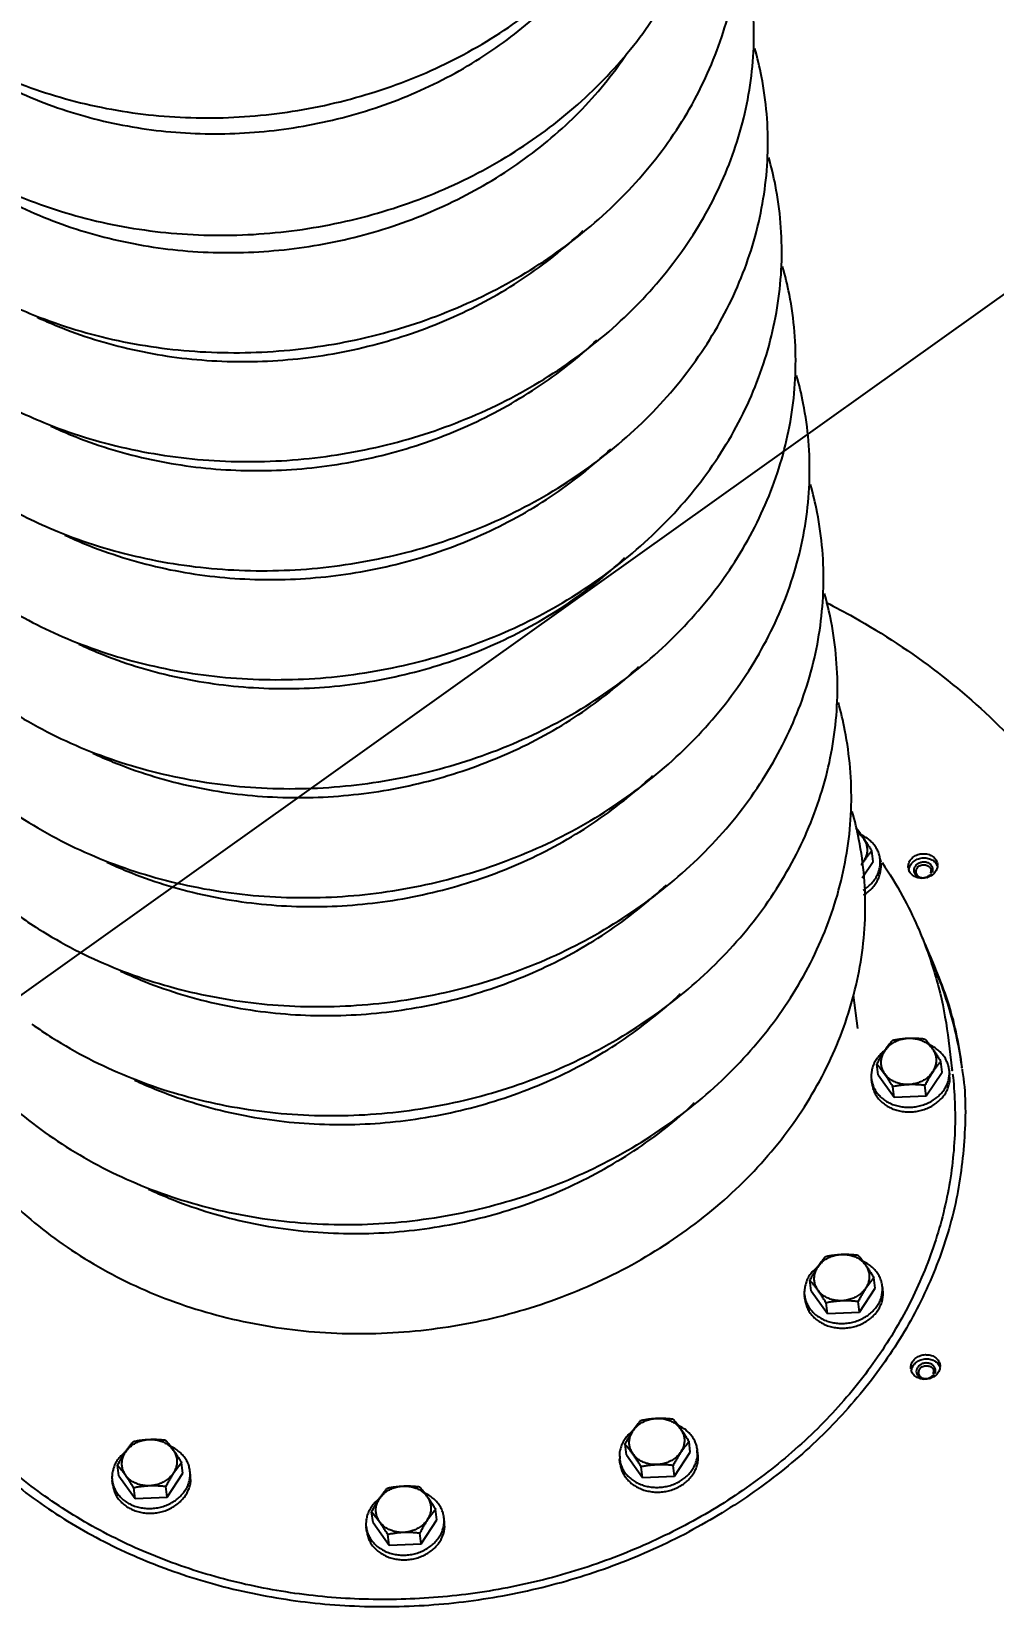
# Model space of a CAD drawing. Header units: feet. Extents: x 2321988 to 2329858, y 6722724 to 6730499.
# Drawn here: x 2326121.504 to 2326122.527, y 6726918.921 to 6726920.598 of the extents above; entities that cross this region are included whole.
import ezdxf

# ---------------------------------------------------------------- set-up
doc = ezdxf.new("R2010")
doc.units = ezdxf.units.FT
doc.header["$MEASUREMENT"] = 0
doc.header["$PDSIZE"] = 5
doc.layers.add('BESS Dimensions', color=3, linetype='Continuous')
doc.layers.add('C-BESS-EQUIPMENT', color=255, linetype='Continuous')
doc.styles.add('TG_DIMS', font='arial.ttf')
doc.dimstyles.new('TG-PROPOSED-ANNO', dxfattribs={"dimtxt": 0.1, "dimasz": 0.1, "dimexe": 0.05, "dimexo": 0.05, "dimgap": 0.02, "dimtad": 0, "dimtih": 1, "dimtoh": 1, "dimdsep": 46, "dimtxsty": 'TG_DIMS', "dimcen": 0, "dimclrd": 256, "dimclre": 256, "dimclrt": 256, "dimaunit": 1, "dimadec": 6, "dimazin": 2, "dimtfac": 1, "dimtofl": 0, "dimtmove": 1, "dimatfit": 3, "dimfxl": 1, "dimtolj": 1, "dimtzin": 0, "dimarcsym": 0})

# ---------------------------------------------------------------- blocks, each defined once
blk = doc.blocks.new('Midpoint Site Plan$0$141KV BREAKER')
at = {"linetype": 'Continuous'}
for p, q in [((32.924, -19.651), (32.701, -19.994)), ((32.924, -19.651), (33.044, -19.716)), ((33.278, -19.651), (32.924, -19.651)), ((33.226, -19.518), (33.28, -19.547)), ((33.278, -19.651), (33.398, -19.716)), ((32.701, -19.994), (32.832, -20.336)), ((32.701, -19.994), (32.821, -20.058)), ((32.754, -20.4), (32.807, -20.428)), ((32.832, -20.336), (32.952, -20.4)), ((30.86, -21.814), (30.913, -21.843)), ((30.557, -21.948), (30.334, -22.29)), ((30.557, -21.948), (30.678, -22.012)), ((30.912, -21.948), (30.557, -21.948)), ((30.912, -21.948), (31.032, -22.012)), ((30.334, -22.29), (30.466, -22.632)), ((30.334, -22.29), (30.455, -22.354)), ((30.388, -22.696), (30.441, -22.724)), ((30.466, -22.632), (30.586, -22.696)), ((29.384, -25.084), (29.161, -25.426)), ((29.384, -25.084), (29.504, -25.148)), ((29.738, -25.084), (29.384, -25.084)), ((29.686, -24.951), (29.74, -24.979)), ((29.738, -25.084), (29.858, -25.148)), ((29.161, -25.426), (29.292, -25.768)), ((29.161, -25.426), (29.281, -25.491)), ((29.214, -25.832), (29.267, -25.861)), ((29.292, -25.768), (29.412, -25.833)), ((30.02, -28.087), (30.073, -28.116)), ((29.717, -28.22), (29.494, -28.563)), ((29.717, -28.22), (29.837, -28.285)), ((30.071, -28.22), (29.717, -28.22)), ((30.071, -28.22), (30.192, -28.285)), ((29.494, -28.563), (29.625, -28.905)), ((29.494, -28.563), (29.614, -28.627)), ((29.548, -28.968), (29.601, -28.997)), ((29.625, -28.905), (29.746, -28.969)), ((31.468, -30.516), (31.245, -30.859)), ((31.468, -30.516), (31.588, -30.581)), ((31.822, -30.516), (31.468, -30.516)), ((31.771, -30.383), (31.824, -30.412)), ((31.822, -30.516), (31.942, -30.581)), ((32.835, -30.845), (32.456, -30.642)), ((31.245, -30.859), (31.376, -31.201)), ((31.245, -30.859), (31.365, -30.923)), ((31.298, -31.265), (31.352, -31.293)), ((31.721, -31.534), (31.341, -31.33)), ((31.376, -31.201), (31.497, -31.265)), ((33.985, -31.806), (34.076, -32.041)), ((33.998, -32.105), (34.031, -32.123)), ((34.076, -32.041), (34.196, -32.106))]:
    blk.add_line(p, q, dxfattribs=at)
for points, start_tangent, end_tangent in [([(22.121, -23.104), (22.395, -21.724), (22.84, -20.372), (23.447, -19.076), (24.205, -17.862), (25.098, -16.755), (26.106, -15.777), (27.211, -14.949), (28.39, -14.287), (29.617, -13.805), (30.869, -13.512), (32.12, -13.415), (33.345, -13.515), (34.517, -13.81), (35.529, -14.248)], (0.132788, 0.991144), (0.883861, -0.46775)), ([(37.987, -18.87), (37.269, -18.56), (36.437, -18.351), (35.569, -18.281), (34.681, -18.351), (33.793, -18.56), (32.922, -18.903), (32.087, -19.373)], (-0.884092, 0.467313), (-0.836917, -0.54733)), ([(31.279, -31.296), (30.672, -30.898), (30.075, -30.361), (29.562, -29.727), (29.142, -29.009), (28.824, -28.219), (28.614, -27.373), (28.515, -26.486), (28.529, -25.574), (28.657, -24.655), (28.895, -23.745), (29.239, -22.862), (29.683, -22.021), (30.219, -21.238), (30.836, -20.527), (31.524, -19.902), (32.269, -19.375), (33.058, -18.954), (33.876, -18.648), (34.709, -18.462), (35.54, -18.399)], (-0.87443, 0.485152), (1, 0)), ([(32.082, -19.377), (31.303, -19.962), (30.588, -20.656), (29.955, -21.442), (29.418, -22.304), (28.987, -23.224), (28.671, -24.183), (28.477, -25.162)], (-0.836497, -0.547972), (-0.132788, -0.991144)), ([(32.087, -19.373), (32.082, -19.377)], (-0.836917, -0.54733), (-0.836496, -0.547972)), ([(33.055, -19.476), (32.993, -19.481), (32.93, -19.496), (32.869, -19.52), (32.811, -19.553), (32.756, -19.594), (32.705, -19.643), (32.661, -19.698), (32.623, -19.758), (32.593, -19.823), (32.571, -19.89), (32.557, -19.959), (32.553, -20.028), (32.557, -20.095), (32.57, -20.16), (32.591, -20.22), (32.621, -20.275), (32.658, -20.324), (32.702, -20.365), (32.752, -20.398), (32.754, -20.4)], (-1, 0), (0.881422, -0.47233)), ([(33.108, -19.505), (33.046, -19.51), (32.984, -19.524), (32.922, -19.548), (32.864, -19.581), (32.809, -19.623), (32.759, -19.671), (32.714, -19.726), (32.677, -19.787), (32.646, -19.851), (32.624, -19.919), (32.611, -19.988), (32.606, -20.056), (32.61, -20.124), (32.623, -20.188), (32.644, -20.249), (32.674, -20.304), (32.711, -20.352), (32.755, -20.394), (32.805, -20.427), (32.807, -20.428)], (-1, 0), (0.881422, -0.47233)), ([(33.226, -19.518), (33.174, -19.496), (33.116, -19.481), (33.055, -19.476)], (-0.881422, 0.47233), (-1, 0)), ([(33.28, -19.547), (33.227, -19.524), (33.169, -19.51), (33.108, -19.505)], (-0.881422, 0.47233), (-1, 0)), ([(32.821, -20.058), (32.856, -20.017), (32.889, -19.977), (32.919, -19.937), (32.948, -19.895), (32.974, -19.853), (32.999, -19.809), (33.022, -19.764), (33.044, -19.716)], (0.668362, 0.743836), (0.406702, 0.913561)), ([(33.044, -19.716), (33.096, -19.719), (33.145, -19.722), (33.192, -19.724), (33.236, -19.724), (33.279, -19.724), (33.319, -19.722), (33.359, -19.719), (33.398, -19.716)], (0.99725, -0.074106), (0.994755, 0.102288)), ([(33.481, -19.897), (33.477, -19.851), (33.464, -19.787), (33.443, -19.726), (33.413, -19.671), (33.376, -19.623), (33.332, -19.581), (33.282, -19.548), (33.28, -19.547)], (-0.036252, 0.999343), (-0.881422, 0.47233)), ([(33.398, -19.716), (33.422, -19.764), (33.443, -19.809), (33.462, -19.853), (33.479, -19.895), (33.494, -19.937), (33.507, -19.977), (33.519, -20.017), (33.529, -20.058)], (0.450928, -0.89256), (0.23179, -0.972766)), ([(32.886, -20.067), (32.898, -20.007), (32.92, -19.95), (32.95, -19.896), (32.987, -19.848), (33.03, -19.806), (33.078, -19.772), (33.129, -19.747), (33.183, -19.731), (33.237, -19.726), (33.289, -19.731), (33.338, -19.747), (33.383, -19.772), (33.422, -19.806), (33.454, -19.848), (33.478, -19.896), (33.493, -19.95), (33.499, -20.007), (33.496, -20.067)], (0.132788, 0.991144), (-0.132788, -0.991144)), ([(32.952, -20.4), (32.942, -20.359), (32.93, -20.319), (32.917, -20.279), (32.902, -20.237), (32.885, -20.195), (32.866, -20.151), (32.845, -20.106), (32.821, -20.058)], (-0.23179, 0.972766), (-0.450928, 0.89256)), ([(33.496, -20.067), (33.483, -20.126), (33.462, -20.183), (33.432, -20.237), (33.395, -20.285), (33.352, -20.327), (33.304, -20.361), (33.252, -20.386), (33.199, -20.402), (33.145, -20.407), (33.093, -20.402), (33.044, -20.386), (32.999, -20.361), (32.96, -20.327), (32.928, -20.285), (32.904, -20.237), (32.889, -20.183), (32.883, -20.126), (32.886, -20.067)], (-0.132788, -0.991144), (0.132788, 0.991144)), ([(33.529, -20.058), (33.507, -20.106), (33.484, -20.151), (33.46, -20.195), (33.433, -20.237), (33.405, -20.279), (33.375, -20.319), (33.342, -20.359), (33.306, -20.4)], (-0.406702, -0.913561), (-0.668362, -0.743836)), ([(37.857, -20.472), (36.852, -20.574), (35.855, -20.877), (34.897, -21.371), (34.015, -22.04), (33.237, -22.86), (32.591, -23.804), (32.098, -24.837), (31.776, -25.926), (31.634, -27.033), (31.678, -28.121), (31.906, -29.151), (32.31, -30.089), (32.876, -30.903), (33.583, -31.567), (34.409, -32.057), (34.75, -32.195)], (-1, 0), (0.941618, -0.336683)), ([(32.807, -20.428), (32.859, -20.451), (32.918, -20.465), (32.979, -20.47)], (0.881422, -0.47233), (1, 0)), ([(33.306, -20.4), (33.267, -20.404), (33.228, -20.406), (33.187, -20.408), (33.145, -20.408), (33.1, -20.408), (33.054, -20.406), (33.005, -20.404), (32.952, -20.4)], (-0.994755, -0.102288), (-0.99725, 0.074106)), ([(32.979, -20.47), (33.041, -20.465), (33.103, -20.451), (33.164, -20.427), (33.199, -20.408)], (1, 0), (0.865643, 0.500661)), ([(39.092, -21.134), (38.088, -21.236), (37.09, -21.539), (36.133, -22.033), (35.251, -22.702), (34.473, -23.523), (33.827, -24.466), (33.334, -25.499), (33.011, -26.588), (32.869, -27.695), (32.913, -28.783), (33.142, -29.813), (33.545, -30.751), (34.111, -31.565), (34.819, -32.229), (35.645, -32.719), (35.986, -32.858)], (-1, 0), (0.941618, -0.336683)), ([(30.689, -21.772), (30.626, -21.777), (30.564, -21.792), (30.503, -21.816), (30.444, -21.849), (30.389, -21.89), (30.339, -21.939), (30.295, -21.994), (30.257, -22.054), (30.227, -22.119), (30.205, -22.186), (30.191, -22.255), (30.186, -22.324), (30.19, -22.391), (30.203, -22.456), (30.225, -22.516), (30.255, -22.571), (30.292, -22.62), (30.336, -22.661), (30.385, -22.694), (30.388, -22.696)], (-1, 0), (0.881422, -0.47233)), ([(30.742, -21.801), (30.68, -21.806), (30.617, -21.82), (30.556, -21.844), (30.498, -21.877), (30.443, -21.919), (30.392, -21.967), (30.348, -22.023), (30.31, -22.083), (30.28, -22.148), (30.258, -22.215), (30.244, -22.284), (30.24, -22.352), (30.244, -22.42), (30.257, -22.484), (30.278, -22.545), (30.308, -22.6), (30.345, -22.648), (30.389, -22.69), (30.439, -22.723), (30.441, -22.724)], (-1, 0), (0.881422, -0.47233)), ([(30.86, -21.814), (30.808, -21.792), (30.75, -21.777), (30.689, -21.772)], (-0.881422, 0.47233), (-1, 0)), ([(30.913, -21.843), (30.861, -21.82), (30.803, -21.806), (30.742, -21.801)], (-0.881422, 0.47233), (-1, 0)), ([(31.115, -22.193), (31.111, -22.148), (31.098, -22.083), (31.076, -22.023), (31.047, -21.967), (31.01, -21.919), (30.966, -21.877), (30.916, -21.844), (30.913, -21.843)], (-0.036252, 0.999343), (-0.881422, 0.47233)), ([(30.455, -22.354), (30.49, -22.313), (30.523, -22.273), (30.553, -22.233), (30.581, -22.191), (30.608, -22.149), (30.632, -22.105), (30.655, -22.06), (30.678, -22.012)], (0.668362, 0.743836), (0.406702, 0.913561)), ([(30.52, -22.363), (30.532, -22.304), (30.554, -22.246), (30.583, -22.192), (30.62, -22.144), (30.664, -22.102), (30.712, -22.068), (30.763, -22.043), (30.817, -22.028), (30.87, -22.022), (30.923, -22.028), (30.972, -22.043), (31.017, -22.068), (31.056, -22.102), (31.088, -22.144), (31.112, -22.192), (31.127, -22.246), (31.133, -22.304), (31.13, -22.363)], (0.132788, 0.991144), (-0.132788, -0.991144)), ([(30.678, -22.012), (30.73, -22.016), (30.779, -22.018), (30.826, -22.02), (30.87, -22.02), (30.913, -22.02), (30.953, -22.018), (30.993, -22.016), (31.032, -22.012)], (0.99725, -0.074106), (0.994755, 0.102288)), ([(31.032, -22.012), (31.056, -22.06), (31.077, -22.105), (31.096, -22.149), (31.113, -22.191), (31.128, -22.233), (31.141, -22.273), (31.153, -22.313), (31.163, -22.354)], (0.450928, -0.89256), (0.23179, -0.972766)), ([(36.041, -22.081), (35.795, -22.228), (34.997, -22.833), (34.293, -23.576), (33.708, -24.43), (33.263, -25.365), (32.971, -26.351), (32.844, -27.352), (32.884, -28.336), (32.893, -28.397)], (-0.870889, -0.49148), (0.1395, -0.990222)), ([(38.62, -22.09), (38.326, -22.201), (37.369, -22.696), (36.486, -23.364), (35.708, -24.185), (35.062, -25.128), (34.569, -26.161), (34.247, -27.25), (34.105, -28.357), (34.149, -29.445), (34.377, -30.475), (34.781, -31.413), (35.347, -32.228), (36.054, -32.891), (36.88, -33.382), (37.221, -33.52)], (-0.945207, -0.326473), (0.941618, -0.336683)), ([(30.586, -22.696), (30.576, -22.655), (30.564, -22.615), (30.551, -22.575), (30.536, -22.533), (30.519, -22.491), (30.5, -22.447), (30.478, -22.402), (30.455, -22.354)], (-0.23179, 0.972766), (-0.450928, 0.89256)), ([(31.13, -22.363), (31.117, -22.422), (31.096, -22.479), (31.066, -22.533), (31.029, -22.581), (30.986, -22.623), (30.938, -22.657), (30.886, -22.682), (30.833, -22.698), (30.779, -22.703), (30.727, -22.698), (30.678, -22.682), (30.633, -22.657), (30.594, -22.623), (30.562, -22.581), (30.538, -22.533), (30.523, -22.479), (30.516, -22.422), (30.52, -22.363)], (-0.132788, -0.991144), (0.132788, 0.991144)), ([(31.163, -22.354), (31.141, -22.402), (31.118, -22.447), (31.093, -22.491), (31.067, -22.533), (31.039, -22.575), (31.008, -22.615), (30.976, -22.655), (30.94, -22.696)], (-0.406702, -0.913561), (-0.668362, -0.743836)), ([(30.441, -22.724), (30.493, -22.747), (30.552, -22.761), (30.613, -22.766)], (0.881422, -0.47233), (1, 0)), ([(30.94, -22.696), (30.901, -22.7), (30.861, -22.702), (30.821, -22.704), (30.778, -22.704), (30.734, -22.704), (30.688, -22.702), (30.639, -22.7), (30.586, -22.696)], (-0.994755, -0.102288), (-0.99725, 0.074106)), ([(30.613, -22.766), (30.675, -22.761), (30.737, -22.747), (30.798, -22.723), (30.833, -22.704)], (1, 0), (0.865643, 0.500661)), ([(37.276, -22.743), (37.031, -22.89), (36.232, -23.496), (35.529, -24.238), (34.944, -25.092), (34.499, -26.027), (34.207, -27.013), (34.079, -28.015), (34.12, -28.998), (34.128, -29.06)], (-0.870889, -0.49148), (0.1395, -0.990222)), ([(39.856, -22.752), (39.561, -22.863), (38.604, -23.358), (37.722, -24.027), (36.944, -24.847), (36.298, -25.79), (35.805, -26.823), (35.482, -27.913), (35.341, -29.02), (35.385, -30.107), (35.613, -31.137), (36.017, -32.075), (36.582, -32.89), (37.29, -33.553), (38.116, -34.044), (38.457, -34.182)], (-0.945207, -0.326473), (0.941618, -0.336683)), ([(26.026, -31.929), (25.025, -31.265), (24.143, -30.436), (23.396, -29.457), (22.8, -28.349), (22.368, -27.134), (22.108, -25.837), (22.025, -24.484), (22.119, -23.121)], (-0.877255, 0.480024), (0.13125, 0.991349)), ([(38.512, -23.406), (38.267, -23.552), (37.468, -24.158), (36.764, -24.9), (36.18, -25.754), (35.734, -26.689), (35.443, -27.675), (35.315, -28.677), (35.356, -29.661), (35.364, -29.722)], (-0.870889, -0.49148), (0.1395, -0.990222)), ([(41.091, -23.414), (40.797, -23.525), (39.84, -24.02), (38.957, -24.689), (38.18, -25.509), (37.533, -26.452), (37.041, -27.486), (36.718, -28.575), (36.576, -29.682), (36.62, -30.769), (36.848, -31.799), (37.252, -32.737), (37.818, -33.552), (38.525, -34.215), (39.351, -34.706), (39.692, -34.844)], (-0.945189, -0.326525), (0.941618, -0.336683)), ([(39.748, -24.068), (39.502, -24.214), (38.703, -24.82), (38, -25.562), (37.415, -26.416), (36.97, -27.351), (36.678, -28.337), (36.551, -29.339), (36.591, -30.323), (36.599, -30.384)], (-0.870889, -0.49148), (0.1395, -0.990222)), ([(42.294, -24.088), (42.033, -24.187), (41.075, -24.682), (40.193, -25.351), (39.415, -26.171), (38.769, -27.114), (38.276, -28.148), (37.953, -29.237), (37.812, -30.344), (37.856, -31.431), (38.084, -32.462), (38.488, -33.4), (39.053, -34.214), (39.761, -34.877), (40.587, -35.368), (40.928, -35.506)], (-0.943142, -0.332391), (0.941618, -0.336683)), ([(40.983, -24.73), (40.738, -24.877), (39.939, -25.482), (39.235, -26.224), (38.651, -27.078), (38.205, -28.014), (37.914, -28.999), (37.786, -30.001), (37.827, -30.985), (37.835, -31.046)], (-0.870889, -0.49148), (0.1395, -0.990222)), ([(29.515, -24.909), (29.453, -24.914), (29.39, -24.928), (29.329, -24.952), (29.271, -24.985), (29.216, -25.027), (29.166, -25.075), (29.121, -25.13), (29.083, -25.191), (29.053, -25.255), (29.031, -25.323), (29.017, -25.391), (29.013, -25.46), (29.017, -25.527), (29.03, -25.592), (29.051, -25.653), (29.081, -25.708), (29.118, -25.756), (29.162, -25.798), (29.212, -25.831), (29.214, -25.832)], (-1, 0), (0.881422, -0.47233)), ([(29.568, -24.937), (29.506, -24.942), (29.444, -24.957), (29.383, -24.981), (29.324, -25.014), (29.269, -25.055), (29.219, -25.104), (29.174, -25.159), (29.137, -25.219), (29.106, -25.284), (29.084, -25.351), (29.071, -25.42), (29.066, -25.489), (29.07, -25.556), (29.083, -25.621), (29.104, -25.681), (29.134, -25.736), (29.171, -25.785), (29.215, -25.826), (29.265, -25.859), (29.267, -25.861)], (-1, 0), (0.881422, -0.47233)), ([(29.686, -24.951), (29.634, -24.928), (29.576, -24.914), (29.515, -24.909)], (-0.881422, 0.47233), (-1, 0)), ([(29.74, -24.979), (29.688, -24.957), (29.629, -24.942), (29.568, -24.937)], (-0.881422, 0.47233), (-1, 0)), ([(43.171, -24.89), (42.311, -25.344), (41.428, -26.013), (40.651, -26.833), (40.004, -27.776), (39.512, -28.81), (39.189, -29.899), (39.047, -31.006), (39.091, -32.093), (39.319, -33.124), (39.723, -34.062), (40.289, -34.876), (40.996, -35.539), (41.823, -36.03), (42.163, -36.168)], (-0.919034, -0.394178), (0.941618, -0.336683)), ([(29.941, -25.33), (29.937, -25.284), (29.924, -25.219), (29.903, -25.159), (29.873, -25.104), (29.836, -25.055), (29.792, -25.014), (29.742, -24.981), (29.74, -24.979)], (-0.036252, 0.999343), (-0.881422, 0.47233)), ([(31.259, -31.429), (31.245, -31.422), (30.536, -30.951), (29.91, -30.363), (29.38, -29.668), (28.958, -28.883), (28.652, -28.021), (28.467, -27.101), (28.409, -26.142), (28.477, -25.162)], (-0.878966, 0.476884), (0.132788, 0.991144)), ([(29.281, -25.491), (29.317, -25.45), (29.349, -25.41), (29.379, -25.369), (29.408, -25.328), (29.434, -25.285), (29.459, -25.242), (29.482, -25.196), (29.504, -25.148)], (0.668362, 0.743836), (0.406702, 0.913561)), ([(29.346, -25.499), (29.359, -25.44), (29.38, -25.383), (29.41, -25.329), (29.447, -25.28), (29.49, -25.238), (29.538, -25.204), (29.59, -25.179), (29.643, -25.164), (29.697, -25.159), (29.749, -25.164), (29.798, -25.179), (29.843, -25.204), (29.882, -25.238), (29.914, -25.28), (29.938, -25.329), (29.953, -25.383), (29.959, -25.44), (29.956, -25.499)], (0.132788, 0.991144), (-0.132788, -0.991144)), ([(29.504, -25.148), (29.557, -25.152), (29.606, -25.155), (29.652, -25.156), (29.696, -25.157), (29.739, -25.156), (29.779, -25.155), (29.819, -25.152), (29.858, -25.148)], (0.99725, -0.074106), (0.994755, 0.102288)), ([(29.858, -25.148), (29.882, -25.196), (29.903, -25.242), (29.922, -25.285), (29.939, -25.328), (29.954, -25.369), (29.967, -25.41), (29.979, -25.45), (29.989, -25.491)], (0.450928, -0.89256), (0.23179, -0.972766)), ([(29.412, -25.833), (29.402, -25.792), (29.39, -25.752), (29.377, -25.711), (29.362, -25.67), (29.345, -25.627), (29.326, -25.584), (29.305, -25.539), (29.281, -25.491)], (-0.23179, 0.972766), (-0.450928, 0.89256)), ([(29.956, -25.499), (29.944, -25.558), (29.922, -25.615), (29.892, -25.669), (29.855, -25.718), (29.812, -25.76), (29.764, -25.794), (29.713, -25.819), (29.659, -25.834), (29.606, -25.839), (29.553, -25.834), (29.504, -25.819), (29.459, -25.794), (29.42, -25.76), (29.388, -25.718), (29.364, -25.669), (29.349, -25.615), (29.343, -25.558), (29.346, -25.499)], (-0.132788, -0.991144), (0.132788, 0.991144)), ([(29.989, -25.491), (29.967, -25.539), (29.944, -25.584), (29.92, -25.627), (29.893, -25.67), (29.865, -25.711), (29.835, -25.752), (29.802, -25.792), (29.767, -25.833)], (-0.406702, -0.913561), (-0.668362, -0.743836)), ([(42.219, -25.392), (41.973, -25.539), (41.175, -26.144), (40.471, -26.887), (39.886, -27.74), (39.441, -28.676), (39.149, -29.661), (39.022, -30.663), (39.062, -31.647), (39.07, -31.708)], (-0.870889, -0.49148), (0.1395, -0.990222)), ([(44.299, -25.6), (43.546, -26.006), (42.664, -26.675), (41.886, -27.495), (41.24, -28.438), (40.747, -29.472), (40.425, -30.561), (40.283, -31.668), (40.327, -32.756), (40.555, -33.786), (40.959, -34.724), (41.525, -35.538), (42.232, -36.202), (43.058, -36.692), (43.399, -36.83)], (-0.910995, -0.412417), (0.941618, -0.336683)), ([(29.267, -25.861), (29.32, -25.883), (29.378, -25.898), (29.439, -25.903)], (0.881422, -0.47233), (1, 0)), ([(29.767, -25.833), (29.727, -25.836), (29.688, -25.839), (29.647, -25.84), (29.605, -25.841), (29.56, -25.84), (29.514, -25.839), (29.465, -25.836), (29.412, -25.833)], (-0.994755, -0.102288), (-0.99725, 0.074106)), ([(29.439, -25.903), (29.501, -25.898), (29.563, -25.883), (29.625, -25.859), (29.659, -25.841)], (1, 0), (0.865643, 0.500661)), ([(43.454, -26.054), (43.209, -26.201), (42.41, -26.806), (41.706, -27.549), (41.122, -28.402), (40.676, -29.338), (40.385, -30.323), (40.257, -31.325), (40.298, -32.309), (40.306, -32.37)], (-0.870889, -0.49148), (0.1395, -0.990222)), ([(45.482, -26.286), (44.782, -26.668), (43.9, -27.337), (43.122, -28.158), (42.476, -29.101), (41.983, -30.134), (41.66, -31.223), (41.518, -32.33), (41.562, -33.418), (41.791, -34.448), (42.194, -35.386), (42.76, -36.2), (43.468, -36.864), (44.294, -37.354), (44.635, -37.493)], (-0.906952, -0.421234), (0.941618, -0.336683)), ([(44.69, -26.716), (44.444, -26.863), (43.646, -27.468), (42.942, -28.211), (42.357, -29.064), (41.912, -30), (41.62, -30.986), (41.493, -31.987), (41.533, -32.971), (41.542, -33.032)], (-0.870889, -0.49148), (0.1395, -0.990222)), ([(46.665, -26.973), (46.018, -27.331), (45.135, -27.999), (44.357, -28.82), (43.711, -29.763), (43.218, -30.796), (42.896, -31.885), (42.754, -32.992), (42.798, -34.08), (43.026, -35.11), (43.43, -36.048), (43.996, -36.863), (44.703, -37.526), (45.529, -38.017), (46.357, -38.298)], (-0.902841, -0.429974), (0.973622, -0.228166)), ([(45.925, -27.378), (45.68, -27.525), (44.881, -28.131), (44.178, -28.873), (43.593, -29.727), (43.148, -30.662), (42.856, -31.648), (42.728, -32.649), (42.769, -33.633), (42.777, -33.695)], (-0.870889, -0.49148), (0.1395, -0.990222)), ([(47.782, -27.74), (46.916, -28.187), (46.117, -28.793), (45.413, -29.535), (44.829, -30.389), (44.383, -31.324), (44.092, -32.31), (43.964, -33.312), (44.004, -34.296), (44.212, -35.228), (44.294, -35.463)], (-0.925956, -0.377632), (0.354443, -0.935078)), ([(47.901, -27.762), (47.297, -28.098), (46.433, -28.753), (45.671, -29.556), (45.039, -30.48), (44.556, -31.492), (44.24, -32.559), (44.101, -33.643), (44.145, -34.708), (44.368, -35.717), (44.764, -36.636), (45.318, -37.433), (46.011, -38.083), (46.82, -38.563), (47.648, -38.843)], (-0.900367, -0.435132), (0.974524, -0.224283)), ([(29.848, -28.045), (29.786, -28.05), (29.724, -28.065), (29.663, -28.089), (29.604, -28.122), (29.549, -28.163), (29.499, -28.212), (29.454, -28.267), (29.417, -28.327), (29.387, -28.392), (29.364, -28.459), (29.351, -28.528), (29.346, -28.597), (29.35, -28.664), (29.363, -28.728), (29.385, -28.789), (29.414, -28.844), (29.451, -28.893), (29.495, -28.934), (29.545, -28.967), (29.548, -28.968)], (-1, 0), (0.881422, -0.47233)), ([(29.902, -28.074), (29.839, -28.079), (29.777, -28.093), (29.716, -28.117), (29.657, -28.15), (29.602, -28.192), (29.552, -28.24), (29.508, -28.295), (29.47, -28.356), (29.44, -28.42), (29.418, -28.488), (29.404, -28.556), (29.399, -28.625), (29.403, -28.692), (29.416, -28.757), (29.438, -28.817), (29.467, -28.873), (29.505, -28.921), (29.548, -28.963), (29.598, -28.996), (29.601, -28.997)], (-1, 0), (0.881422, -0.47233)), ([(30.02, -28.087), (29.968, -28.065), (29.909, -28.05), (29.848, -28.045)], (-0.881422, 0.47233), (-1, 0)), ([(30.073, -28.116), (30.021, -28.093), (29.963, -28.079), (29.902, -28.074)], (-0.881422, 0.47233), (-1, 0)), ([(30.274, -28.466), (30.27, -28.42), (30.258, -28.356), (30.236, -28.295), (30.206, -28.24), (30.169, -28.192), (30.125, -28.15), (30.076, -28.117), (30.073, -28.116)], (-0.036252, 0.999343), (-0.881422, 0.47233)), ([(29.614, -28.627), (29.65, -28.586), (29.682, -28.546), (29.713, -28.506), (29.741, -28.464), (29.767, -28.422), (29.792, -28.378), (29.815, -28.333), (29.837, -28.285)], (0.668362, 0.743836), (0.406702, 0.913561)), ([(29.679, -28.635), (29.692, -28.576), (29.713, -28.519), (29.743, -28.465), (29.78, -28.417), (29.823, -28.375), (29.871, -28.341), (29.923, -28.316), (29.976, -28.3), (30.03, -28.295), (30.082, -28.3), (30.132, -28.316), (30.176, -28.341), (30.215, -28.375), (30.247, -28.417), (30.271, -28.465), (30.287, -28.519), (30.293, -28.576), (30.289, -28.635)], (0.132788, 0.991144), (-0.132788, -0.991144)), ([(29.837, -28.285), (29.89, -28.288), (29.939, -28.291), (29.985, -28.293), (30.03, -28.293), (30.072, -28.293), (30.113, -28.291), (30.152, -28.288), (30.192, -28.285)], (0.99725, -0.074106), (0.994755, 0.102288)), ([(30.192, -28.285), (30.215, -28.333), (30.236, -28.378), (30.255, -28.422), (30.272, -28.464), (30.288, -28.506), (30.301, -28.546), (30.312, -28.586), (30.323, -28.627)], (0.450928, -0.89256), (0.23179, -0.972766)), ([(49.046, -28.536), (48.203, -28.972), (47.425, -29.562), (46.74, -30.284), (46.172, -31.115), (45.738, -32.026), (45.454, -32.985), (45.33, -33.96), (45.37, -34.918), (45.572, -35.825), (45.618, -35.962)], (-0.925962, -0.377617), (0.335287, -0.942116)), ([(49.137, -28.551), (48.577, -28.865), (47.731, -29.506), (46.985, -30.293), (46.366, -31.197), (45.894, -32.188), (45.584, -33.232), (45.449, -34.294), (45.491, -35.336), (45.71, -36.324), (46.098, -37.223), (46.641, -38.004), (47.319, -38.64), (48.111, -39.11), (48.939, -39.388)], (-0.897762, -0.440482), (0.975446, -0.220238)), ([(28.292, -28.783), (28.327, -28.728), (28.376, -28.688)], (0.41781, 0.908534), (0.860269, 0.509841)), ([(28.424, -28.725), (28.408, -28.719), (28.371, -28.719), (28.334, -28.738), (28.306, -28.771)], (-0.880794, 0.473499), (-0.491781, -0.870719)), ([(28.386, -28.701), (28.349, -28.715), (28.319, -28.741)], (-0.982248, -0.187587), (-0.67281, -0.739815)), ([(28.376, -28.688), (28.431, -28.666), (28.488, -28.666), (28.497, -28.669)], (0.860269, 0.509841), (0.962567, -0.271043)), ([(28.495, -28.818), (28.494, -28.778), (28.481, -28.742), (28.456, -28.715), (28.423, -28.701), (28.386, -28.701)], (0.132788, 0.991144), (-0.982248, -0.187587)), ([(28.462, -28.812), (28.459, -28.771), (28.44, -28.738), (28.424, -28.725)], (0.132788, 0.991144), (-0.880794, 0.473499)), ([(28.497, -28.669), (28.524, -28.68)], (0.962567, -0.271043), (0.8817, -0.471811)), ([(28.498, -28.669), (28.528, -28.703), (28.549, -28.757)], (0.770711, -0.637185), (0.188879, -0.982)), ([(28.524, -28.68), (28.538, -28.688), (28.575, -28.728), (28.596, -28.783)], (0.8817, -0.471811), (0.188879, -0.982)), ([(28.549, -28.757), (28.55, -28.819)], (0.188879, -0.982), (-0.132788, -0.991144)), ([(29.746, -28.969), (29.735, -28.928), (29.724, -28.888), (29.71, -28.848), (29.695, -28.806), (29.678, -28.764), (29.659, -28.72), (29.638, -28.675), (29.614, -28.627)], (-0.23179, 0.972766), (-0.450928, 0.89256)), ([(30.289, -28.635), (30.277, -28.695), (30.255, -28.752), (30.226, -28.806), (30.189, -28.854), (30.146, -28.896), (30.097, -28.93), (30.046, -28.955), (29.992, -28.971), (29.939, -28.976), (29.887, -28.971), (29.837, -28.955), (29.792, -28.93), (29.753, -28.896), (29.721, -28.854), (29.697, -28.806), (29.682, -28.752), (29.676, -28.695), (29.679, -28.635)], (-0.132788, -0.991144), (0.132788, 0.991144)), ([(30.323, -28.627), (30.3, -28.675), (30.277, -28.72), (30.253, -28.764), (30.227, -28.806), (30.198, -28.848), (30.168, -28.888), (30.135, -28.928), (30.1, -28.969)], (-0.406702, -0.913561), (-0.668362, -0.743836)), ([(28.274, -28.9), (28.274, -28.844)], (-0.155835, 0.987783), (0.132788, 0.991144)), ([(28.274, -28.844), (28.282, -28.809)], (0.132788, 0.991144), (0.298663, 0.954359)), ([(28.326, -28.995), (28.296, -28.96), (28.275, -28.906), (28.274, -28.9)], (-0.770711, 0.637185), (-0.155835, 0.987783)), ([(28.282, -28.818), (28.283, -28.859)], (-0.132788, -0.991144), (0.188879, -0.982)), ([(28.282, -28.809), (28.292, -28.783)], (0.298663, 0.954359), (0.41781, 0.908534)), ([(28.283, -28.859), (28.297, -28.895)], (0.188879, -0.982), (0.526726, -0.850035)), ([(28.291, -28.818), (28.292, -28.812)], (0.080636, 0.996744), (0.132788, 0.991144)), ([(28.292, -28.843), (28.291, -28.818)], (-0.174308, 0.984691), (0.080636, 0.996744)), ([(28.306, -28.771), (28.292, -28.812)], (-0.491781, -0.870719), (-0.132788, -0.991144)), ([(28.295, -28.853), (28.292, -28.843)], (-0.286067, 0.95821), (-0.174308, 0.984691)), ([(28.331, -28.899), (28.314, -28.886), (28.295, -28.853)], (-0.880794, 0.473499), (-0.286067, 0.95821)), ([(28.297, -28.895), (28.322, -28.921), (28.355, -28.935), (28.392, -28.935), (28.428, -28.921), (28.46, -28.895), (28.484, -28.859), (28.495, -28.818)], (0.526726, -0.850035), (0.132788, 0.991144)), ([(28.462, -28.812), (28.448, -28.853), (28.42, -28.886), (28.384, -28.905), (28.346, -28.905), (28.331, -28.899)], (-0.132788, -0.991144), (-0.880794, 0.473499)), ([(28.598, -28.844), (28.58, -28.906), (28.544, -28.96), (28.496, -29.001), (28.44, -29.022), (28.384, -29.022), (28.347, -29.009)], (-0.132788, -0.991144), (-0.8817, 0.471811)), ([(28.55, -28.819), (28.532, -28.881), (28.497, -28.935), (28.448, -28.975), (28.392, -28.997)], (-0.132788, -0.991144), (-0.982248, -0.187587)), ([(28.596, -28.783), (28.598, -28.844)], (0.188879, -0.982), (-0.132788, -0.991144)), ([(30.1, -28.969), (30.06, -28.973), (30.021, -28.975), (29.98, -28.977), (29.938, -28.977), (29.894, -28.977), (29.847, -28.975), (29.798, -28.973), (29.746, -28.969)], (-0.994755, -0.102288), (-0.99725, 0.074106)), ([(28.347, -29.009), (28.334, -29.001), (28.326, -28.995)], (-0.8817, 0.471811), (-0.770711, 0.637185)), ([(28.392, -28.997), (28.336, -28.997)], (-0.982248, -0.187587), (-0.980067, 0.198666)), ([(29.601, -28.997), (29.653, -29.02), (29.711, -29.034), (29.772, -29.039)], (0.881422, -0.47233), (1, 0)), ([(29.772, -29.039), (29.834, -29.034), (29.897, -29.02), (29.958, -28.996), (29.993, -28.977)], (1, 0), (0.865643, 0.500661)), ([(31.599, -30.341), (31.537, -30.346), (31.475, -30.361), (31.414, -30.385), (31.355, -30.418), (31.3, -30.459), (31.25, -30.508), (31.205, -30.563), (31.168, -30.623), (31.137, -30.688), (31.115, -30.755), (31.102, -30.824), (31.097, -30.893), (31.101, -30.96), (31.114, -31.025), (31.135, -31.085), (31.165, -31.14), (31.202, -31.189), (31.246, -31.23), (31.296, -31.263), (31.298, -31.265)], (-1, 0), (0.881422, -0.47233)), ([(31.653, -30.37), (31.59, -30.375), (31.528, -30.389), (31.467, -30.413), (31.408, -30.446), (31.353, -30.488), (31.303, -30.536), (31.259, -30.591), (31.221, -30.652), (31.191, -30.716), (31.169, -30.784), (31.155, -30.852), (31.15, -30.921), (31.154, -30.989), (31.167, -31.053), (31.189, -31.114), (31.218, -31.169), (31.255, -31.217), (31.299, -31.259), (31.349, -31.292), (31.352, -31.293)], (-1, 0), (0.881422, -0.47233)), ([(31.771, -30.383), (31.719, -30.361), (31.66, -30.346), (31.599, -30.341)], (-0.881422, 0.47233), (-1, 0)), ([(31.824, -30.412), (31.772, -30.389), (31.713, -30.375), (31.653, -30.37)], (-0.881422, 0.47233), (-1, 0)), ([(32.025, -30.762), (32.021, -30.716), (32.008, -30.652), (31.987, -30.591), (31.957, -30.536), (31.92, -30.488), (31.876, -30.446), (31.826, -30.413), (31.824, -30.412)], (-0.036252, 0.999343), (-0.881422, 0.47233)), ([(31.365, -30.923), (31.401, -30.882), (31.433, -30.842), (31.464, -30.802), (31.492, -30.76), (31.518, -30.718), (31.543, -30.674), (31.566, -30.629), (31.588, -30.581)], (0.668362, 0.743836), (0.406702, 0.913561)), ([(31.43, -30.932), (31.443, -30.872), (31.464, -30.815), (31.494, -30.761), (31.531, -30.713), (31.574, -30.671), (31.622, -30.637), (31.674, -30.612), (31.727, -30.596), (31.781, -30.591), (31.833, -30.596), (31.883, -30.612), (31.927, -30.637), (31.966, -30.671), (31.998, -30.713), (32.022, -30.761), (32.038, -30.815), (32.044, -30.872), (32.04, -30.932)], (0.132788, 0.991144), (-0.132788, -0.991144)), ([(31.588, -30.581), (31.641, -30.584), (31.69, -30.587), (31.736, -30.589), (31.781, -30.589), (31.823, -30.589), (31.864, -30.587), (31.903, -30.584), (31.942, -30.581)], (0.99725, -0.074106), (0.994755, 0.102288)), ([(31.942, -30.581), (31.966, -30.629), (31.987, -30.674), (32.006, -30.718), (32.023, -30.76), (32.038, -30.802), (32.052, -30.842), (32.063, -30.882), (32.074, -30.923)], (0.450928, -0.89256), (0.23179, -0.972766)), ([(31.497, -31.265), (31.486, -31.224), (31.475, -31.184), (31.461, -31.144), (31.446, -31.102), (31.429, -31.06), (31.41, -31.016), (31.389, -30.971), (31.365, -30.923)], (-0.23179, 0.972766), (-0.450928, 0.89256)), ([(32.04, -30.932), (32.028, -30.991), (32.006, -31.048), (31.977, -31.102), (31.94, -31.15), (31.897, -31.192), (31.848, -31.226), (31.797, -31.251), (31.743, -31.267), (31.69, -31.272), (31.637, -31.267), (31.588, -31.251), (31.543, -31.226), (31.504, -31.192), (31.472, -31.15), (31.448, -31.102), (31.433, -31.048), (31.427, -30.991), (31.43, -30.932)], (-0.132788, -0.991144), (0.132788, 0.991144)), ([(32.074, -30.923), (32.051, -30.971), (32.028, -31.016), (32.004, -31.06), (31.978, -31.102), (31.949, -31.144), (31.919, -31.184), (31.886, -31.224), (31.851, -31.265)], (-0.406702, -0.913561), (-0.668362, -0.743836)), ([(31.341, -31.33), (31.279, -31.296)], (-0.881412, 0.472347), (-0.87443, 0.485152)), ([(31.352, -31.293), (31.404, -31.316), (31.462, -31.33), (31.523, -31.335)], (0.881422, -0.47233), (1, 0)), ([(31.851, -31.265), (31.811, -31.269), (31.772, -31.271), (31.731, -31.273), (31.689, -31.273), (31.645, -31.273), (31.598, -31.271), (31.549, -31.269), (31.497, -31.265)], (-0.994755, -0.102288), (-0.99725, 0.074106)), ([(31.523, -31.335), (31.585, -31.33), (31.648, -31.316), (31.709, -31.292), (31.744, -31.273)], (1, 0), (0.865643, 0.500661)), ([(31.282, -31.441), (31.259, -31.429)], (-0.881417, 0.472339), (-0.878966, 0.476884)), ([(32.866, -31.975), (32.856, -31.973), (32.024, -31.765), (31.282, -31.441)], (-0.987144, 0.159833), (-0.881417, 0.472339)), ([(32.676, -31.924), (31.977, -31.739), (31.282, -31.441)], (-0.98231, 0.187261), (-0.886459, 0.462808)), ([(33.067, -32.021), (32.88, -31.978), (32.285, -31.792), (31.721, -31.534)], (-0.979247, 0.202672), (-0.881412, 0.472347)), ([(33.798, -31.695), (33.796, -31.733), (33.8, -31.8), (33.813, -31.865), (33.835, -31.925), (33.865, -31.981), (33.902, -32.029), (33.946, -32.071), (33.995, -32.104), (33.998, -32.105)], (-0.077144, -0.99702), (0.881422, -0.47233)), ([(33.851, -31.726), (33.85, -31.762), (33.854, -31.829), (33.867, -31.893), (33.888, -31.954), (33.918, -32.009), (33.955, -32.058), (33.999, -32.099), (34.035, -32.124)], (-0.071624, -0.997432), (0.854389, -0.519635)), ([(34.196, -32.106), (34.186, -32.065), (34.174, -32.025), (34.161, -31.984), (34.146, -31.943), (34.129, -31.9), (34.123, -31.887)], (-0.23179, 0.972766), (-0.395148, 0.918618)), ([(34.504, -32.089), (34.496, -32.092), (34.443, -32.107), (34.389, -32.112), (34.337, -32.107), (34.288, -32.092), (34.243, -32.067), (34.204, -32.033), (34.172, -31.991), (34.148, -31.942), (34.134, -31.894)], (-0.924485, -0.381218), (-0.206217, 0.978506)), ([(33.997, -32.127), (33.498, -32.091), (33.067, -32.021)], (-0.99968, 0.025308), (-0.979247, 0.202672)), ([(34.031, -32.128), (33.997, -32.127)], (-0.99982, 0.018971), (-0.99968, 0.025308)), ([(34.052, -32.128), (34.031, -32.128)], (-0.999885, 0.015175), (-0.99982, 0.018971)), ([(34.035, -32.124), (34.049, -32.132), (34.051, -32.133)], (0.854389, -0.519635), (0.881422, -0.47233)), ([(34.051, -32.133), (34.103, -32.156), (34.162, -32.171), (34.223, -32.176)], (0.881422, -0.47233), (1, 0)), ([(34.55, -32.106), (34.511, -32.109), (34.471, -32.112), (34.431, -32.113), (34.388, -32.114), (34.344, -32.113), (34.298, -32.112), (34.249, -32.109), (34.196, -32.106)], (-0.994755, -0.102288), (-0.99725, 0.074106)), ([(34.223, -32.176), (34.285, -32.171), (34.347, -32.156), (34.408, -32.132), (34.443, -32.114)], (1, 0), (0.865643, 0.500661)), ([(34.536, -32.114), (34.458, -32.119)], (-0.997356, -0.072669), (-0.998277, -0.058685)), ([(33.516, -32.465), (33.552, -32.41), (33.6, -32.37)], (0.41781, 0.908534), (0.860269, 0.509841)), ([(33.61, -32.383), (33.573, -32.397), (33.545, -32.42)], (-0.982248, -0.187587), (-0.68719, -0.726478)), ([(33.6, -32.37), (33.656, -32.348), (33.712, -32.348), (33.722, -32.351)], (0.860269, 0.509841), (0.962567, -0.271043)), ([(33.719, -32.5), (33.718, -32.459), (33.705, -32.423), (33.68, -32.397), (33.647, -32.383), (33.61, -32.383)], (0.132788, 0.991144), (-0.982248, -0.187587)), ([(33.722, -32.351), (33.749, -32.362)], (0.962567, -0.271043), (0.8817, -0.471811)), ([(33.723, -32.351), (33.752, -32.385), (33.773, -32.439)], (0.770711, -0.637185), (0.188879, -0.982)), ([(33.749, -32.362), (33.762, -32.37), (33.8, -32.41), (33.821, -32.465)], (0.8817, -0.471811), (0.188879, -0.982)), ([(33.499, -32.582), (33.498, -32.526)], (-0.153139, 0.988205), (0.132788, 0.991144)), ([(33.498, -32.526), (33.506, -32.491)], (0.132788, 0.991144), (0.299837, 0.95399)), ([(33.55, -32.677), (33.521, -32.642), (33.5, -32.588), (33.499, -32.582)], (-0.770711, 0.637185), (-0.153139, 0.988205)), ([(33.506, -32.5), (33.507, -32.54)], (-0.132788, -0.991144), (0.188879, -0.982)), ([(33.506, -32.491), (33.516, -32.465)], (0.299837, 0.95399), (0.41781, 0.908534)), ([(33.507, -32.54), (33.521, -32.576)], (0.188879, -0.982), (0.526726, -0.850035)), ([(33.516, -32.525), (33.515, -32.499)], (-0.179889, 0.983687), (0.080636, 0.996744)), ([(33.515, -32.499), (33.516, -32.493)], (0.080636, 0.996744), (0.132788, 0.991144)), ([(33.53, -32.452), (33.516, -32.493)], (-0.491781, -0.870719), (-0.132788, -0.991144)), ([(33.519, -32.535), (33.516, -32.525)], (-0.286067, 0.95821), (-0.179889, 0.983687)), ([(33.554, -32.58), (33.538, -32.568), (33.519, -32.535)], (-0.880794, 0.473499), (-0.286067, 0.95821)), ([(33.521, -32.576), (33.546, -32.603), (33.579, -32.617), (33.616, -32.617), (33.652, -32.603), (33.684, -32.576), (33.707, -32.54), (33.719, -32.5)], (0.526726, -0.850035), (0.132788, 0.991144)), ([(33.647, -32.407), (33.632, -32.401), (33.594, -32.401), (33.558, -32.419), (33.53, -32.452)], (-0.880794, 0.473499), (-0.491781, -0.870719)), ([(33.686, -32.493), (33.672, -32.535), (33.644, -32.568), (33.607, -32.586), (33.57, -32.586), (33.554, -32.58)], (-0.132788, -0.991144), (-0.880794, 0.473499)), ([(33.822, -32.526), (33.804, -32.588), (33.769, -32.642), (33.72, -32.683), (33.664, -32.704), (33.608, -32.704), (33.572, -32.691)], (-0.132788, -0.991144), (-0.8817, 0.471811)), ([(33.775, -32.501), (33.757, -32.563), (33.721, -32.617), (33.673, -32.657), (33.617, -32.679)], (-0.132788, -0.991144), (-0.982248, -0.187587)), ([(33.686, -32.493), (33.683, -32.452), (33.664, -32.419), (33.647, -32.407)], (0.132788, 0.991144), (-0.880794, 0.473499)), ([(33.773, -32.439), (33.775, -32.501)], (0.188879, -0.982), (-0.132788, -0.991144)), ([(33.821, -32.465), (33.822, -32.526)], (0.188879, -0.982), (-0.132788, -0.991144)), ([(33.572, -32.691), (33.558, -32.683), (33.55, -32.677)], (-0.8817, 0.471811), (-0.770711, 0.637185)), ([(33.617, -32.679), (33.561, -32.679)], (-0.982248, -0.187587), (-0.980067, 0.198666)), ([(37.115, -33.472), (36.756, -33.65), (35.553, -34.114), (34.327, -34.393), (33.103, -34.483), (31.905, -34.384), (30.757, -34.097), (29.68, -33.631)], (-0.887272, -0.461246), (-0.881412, 0.472347))]:
    blk.add_spline(points, degree=3, dxfattribs=dict(at, start_tangent=start_tangent, end_tangent=end_tangent))
blk = doc.blocks.new('*D109')
at = {"layer": 'BESS Dimensions', "lineweight": -2, "transparency": 16777216}
for p, q in [((2326125.1693, 6727002.8662), (2326110.2842, 6727023.7584)), ((2326105.0412, 6727013.8836), (2326040.7778, 6726968.0974)), ((2325956.6732, 6726908.1749), (2326020.9365, 6726953.961)), ((2325960.5127, 6726885.5523), (2325945.6276, 6726906.4444))]:
    blk.add_line(p, q, dxfattribs=at)
at = {"layer": 'BESS Dimensions', "transparency": 16777216}
for points in [[(2326104.0741, 6727015.241), (2326106.0083, 6727012.5262), (2326113.1855, 6727019.6862)], [(2325955.7061, 6726909.5323), (2325957.6403, 6726906.8175), (2325948.5289, 6726902.3723)]]:
    blk.add_solid(points, dxfattribs=at)
at = {"layer": 'Defpoints', "color": 0, "transparency": 16777216}
for p in [(2326128.0706, 6726998.7941), (2325948.5289, 6726902.3723), (2325963.414, 6726881.4801)]:
    blk.add_point(p, dxfattribs=at)
at = {"layer": 'BESS Dimensions', "transparency": 16777216, "insert": (2326030.8572, 6726961.0292), "char_height": 10, "attachment_point": 5, "style": 'TG_DIMS'}
blk.add_mtext("\\A1;202.17'", dxfattribs=at)

msp = doc.modelspace()

# ---------------------------------------------------------------- linework, layer by layer
at = {"layer": 'C-BESS-EQUIPMENT'}
msp.add_lwpolyline([(2326117.3394, 6726916.6146), (2326122.6332, 6726920.3863), (2326126.4049, 6726915.0925), (2326121.1111, 6726911.3208)], close=True, dxfattribs=at)

# ---------------------------------------------------------------- block references
at = {"layer": 'C-BESS-EQUIPMENT', "xscale": 0.08333333333333331, "yscale": 0.08333333333333331, "zscale": 0.08333333333333331, "rotation": 125.4687976106775}
msp.add_blockref('Midpoint Site Plan$0$141KV BREAKER', (2326121.8721, 6726915.8536), dxfattribs=at)

# ---------------------------------------------------------------- dimensions: what is measured, and where the dimension line sits
at = {"layer": 'BESS Dimensions'}
dim = msp.add_aligned_dim(p1=(2326128.0706, 6726998.7941), p2=(2325963.414, 6726881.4801), distance=-25.6525, dimstyle='TG-PROPOSED-ANNO', override={"dimscale": 50, "dimpost": "'"}, dxfattribs=at)
dim.commit()
dim.dimension.update_dxf_attribs({"geometry": '*D109', "text_midpoint": (2326030.8572, 6726961.0292)})

doc.saveas('drawing.dxf')
